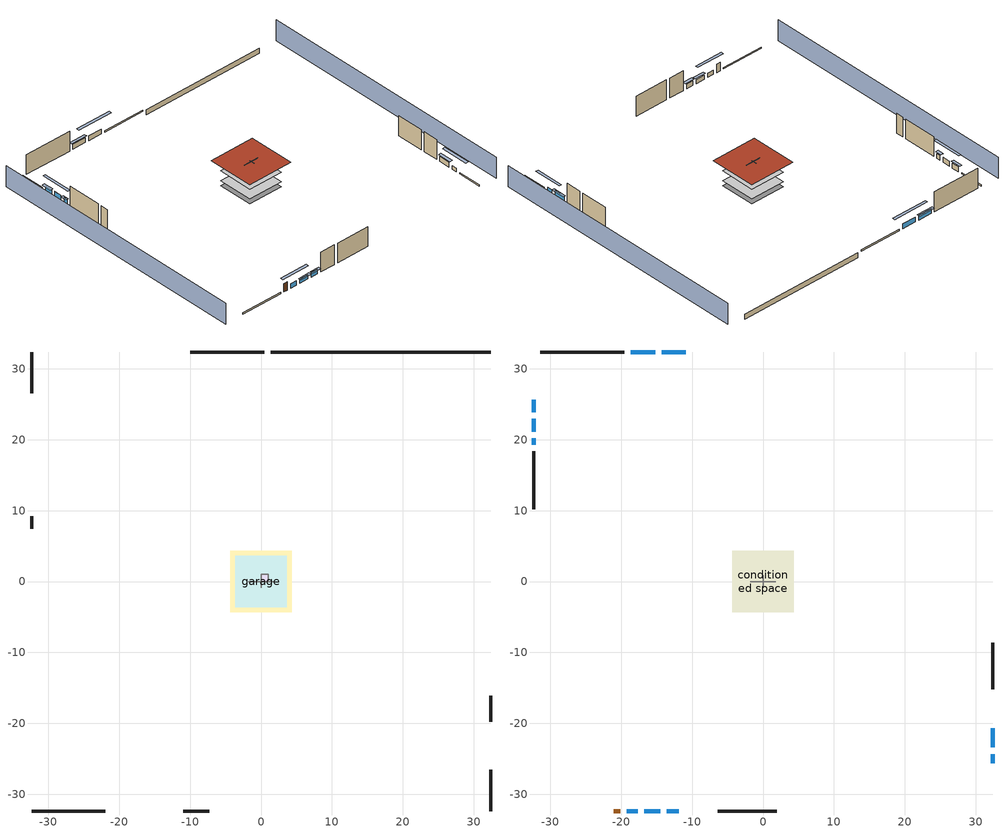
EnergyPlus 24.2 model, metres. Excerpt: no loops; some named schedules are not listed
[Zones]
central ac and furnace airloop ret air zone
 floor adiabatic (AdiabaticConst): 0,0 0,1 1,1 1,0 z0
 wall adiabatic (AdiabaticConst): 0,1 0,0 1,0 1,1 0,1 z0:1
 ceiling adiabatic (AdiabaticConst): 1,0 1,1 0,1 0,0 z1
crawlspace - vented
 floor foundation (Slab2 construction): -4.31,-4.31 -4.31,4.31 4.31,4.31 4.31,-4.31 z-0.91
 wall outside (RimJoist1 construction): 0.42,32.38 -9.97,32.38 z0.3:0.61
 wall outside (RimJoist2 construction): 32.38,-32.38 32.38,-26.59 z0.3:0.61
 wall outside (RimJoist3 construction): -32.38,-32.38 -21.99,-32.38 z0.3:0.61
 wall outside (RimJoist4 construction): -32.38,32.38 -32.38,26.59 z0.3:0.61
 wall foundation (FoundationWall1 construction): 32.38,32.38 1.35,32.38 z-0.91:0.3
garage
 floor foundation (Slab1 construction): -3.66,-3.66 -3.66,3.66 3.66,3.66 3.66,-3.66 z0
 wall outside (Wall1 construction): 32.38,-19.81 32.38,-16.15 z0.3:5.18
 wall outside (Wall2 construction): -10.95,-32.38 -7.3,-32.38 z0.3:5.18
 wall outside (Wall9 construction): -32.38,9.24 -32.38,7.41 z0.3:5.18
 wall to conditioned space (Wall5 construction Reversed): 1.83,0 -1.83,0 z0.3:5.18
 wall to conditioned space (Wall6 construction Reversed): 0,0.91 0,-0.91 z0.3:5.18
conditioned space
 floor to crawlspace - vented (Floor1 construction): -4.31,-4.31 -4.31,4.31 4.31,4.31 4.31,-4.31 z0.3
 floor to garage (Floor2 construction): -3.66,-3.66 -3.66,3.66 3.66,3.66 3.66,-3.66 z0.3
 floor adiabatic (AdiabaticFloorConstruction): -4.31,-4.31 -4.31,4.31 4.31,4.31 4.31,-4.31 z2.74
 wall outside (AdiabaticWallConstruction 1): -21.06,-32.38 -20.14,-32.38 z0.3:2.34
 wall outside (AdiabaticWallConstruction): -10.9,32.38 -14.31,32.38 / -15.24,32.38 -18.65,32.38 z0.3:1.46; -32.38,25.66 -32.38,23.86 / 32.38,-23.42 32.38,-20.74 / -32.38,22.93 -32.38,21.13 z0.3:1.52; 32.38,-25.66 32.38,-24.34 z0.3:1.16; -19.22,-32.38 -17.68,-32.38 z0.3:1.34; -16.75,-32.38 -14.51,-32.38 z0.3:1.31; -13.58,-32.38 -11.88,-32.38 z0.3:1.43; -32.38,20.21 -32.38,19.31 z0.3:1.49
 wall outside (Wall3 construction): -19.57,32.38 -31.45,32.38 z0.3:5.18
 wall outside (Wall4 construction): 32.38,-15.22 32.38,-8.63 z0.3:5.18
 wall outside (Wall7 construction): -6.37,-32.38 1.91,-32.38 z0.3:5.18
 wall outside (Wall8 construction): -32.38,18.38 -32.38,10.17 z0.3:5.18
 window (WindowConstruction): -10.9,32.38 -14.31,32.38 z0.3:1.46
 window (WindowConstruction 9): -32.38,25.66 -32.38,23.86 z0.3:1.52
 window (WindowConstruction 1): -15.24,32.38 -18.65,32.38 z0.3:1.46
 window (WindowConstruction 2): 32.38,-25.66 32.38,-24.34 z0.3:1.16
 window (WindowConstruction 3): 32.38,-23.42 32.38,-20.74 z0.3:1.52
 window (WindowConstruction 4): -19.22,-32.38 -17.68,-32.38 z0.3:1.34
 window (WindowConstruction 5): -16.75,-32.38 -14.51,-32.38 z0.3:1.31
 window (WindowConstruction 6): -13.58,-32.38 -11.88,-32.38 z0.3:1.43
 window (WindowConstruction 7): -32.38,22.93 -32.38,21.14 z0.3:1.52
 window (WindowConstruction 8): -32.38,20.21 -32.38,19.31 z0.3:1.49
 door (Door): -21.06,-32.38 -20.14,-32.38 z0.3:2.34
 ceiling adiabatic (AdiabaticFloorConstruction): 4.31,-4.31 4.31,4.31 -4.31,4.31 -4.31,-4.31 z2.74
 roof outside (Roof1 construction): -5.66,5.66 -5.66,-5.66 5.66,-5.66 5.66,5.66 z5.18
shading: -36.95,32.38 -36.95,-32.38 / 36.95,-32.38 36.95,32.38 z0:5.18; -17.05,32.38 -8.16,32.38 -8.16,32.99 -17.05,32.99 z4.21; -32.38,23.56 -32.38,25.97 -32.99,25.97 -32.99,23.56 z1.83; -18.95,32.38 -14.93,32.38 -14.93,32.99 -18.95,32.99 z1.77; 32.38,-21.6 32.38,-28.4 32.99,-28.4 32.99,-21.6 z3.9; 32.38,-20.44 32.38,-23.72 32.99,-23.72 32.99,-20.44 z1.83; -14.94,-32.38 -21.96,-32.38 -21.96,-32.99 -14.94,-32.99 z4.08; -14.2,-32.38 -17.06,-32.38 -17.06,-32.99 -14.2,-32.99 z1.62; -11.58,-32.38 -13.89,-32.38 -13.89,-32.99 -11.58,-32.99 z1.74; -32.38,18.39 -32.38,25.68 -32.99,25.68 -32.99,18.39 z4.27; -32.38,19 -32.38,20.51 -32.99,20.51 -32.99,19 z1.8
[Building]
Building 1: Terrain=Suburbs
[Site:Location]
Portland Intl Arpt_OR: Latitude {deg}=45.59; Longitude {deg}=-122.6; Time Zone {hr}=-8; Elevation {m}=33; Keep Site Location Information=Yes
[Site:GroundTemperature:Shallow]
10.2558, 8.96328, 8.85977, 9.47314, 11.9355, 14.3863, 16.5111, 17.8571, 17.9714, 16.8767, 14.8061, 12.4304
[Site:WaterMainsTemperature]
Calculation Method=Schedule; Temperature Schedule=mains temperature schedule
[Material] Roughness=Rough; Thermal Absorptance=0.9
Name | Thickness {m} | Conductivity {W/m-K} | Density {kg/m3} | Specific Heat {J/kg-K} | Solar Absorptance | Visible Absorptance
asphalt or fiberglass shingles | 0.00635 | 0.162714 | 1121.4 | 1465.45 | 0.85 | 0.85
concrete 4.0 in. | 0.1016 | 1.803125 | 2242.8 | 837.4 | 0.7 | 0.7
concrete 8.0 in. | 0.2032 | 1.803125 | 2242.8 | 837.4 | 0.7 | 0.7
door material | 0.04445 | 0.0612267 | 512.64 | 1214.23 | 0.7 | 0.7
floor covering | 0.0127 | 0.0433444 | 54.468 | 1339.84 | 0.6 | 0.6
floor rigid ins; wall rigid ins | 0.512978 | 0.029427 | 32.04 | 1214.23 | 0.7 | 0.7
floor stud and cavity | 0.1397 | 0.923637 | 92.3553 | 1139.71 | 0.7 | 0.7
floor stud and cavity 1 | 0.1397 | 1.75129 | 37.0049 | 1207.88 | 0.7 | 0.7
furniture material conditioned space 1; furniture material garage 1 | 0.1524 | 0.115458 | 640.8 | 1214.23 | 0.6 | 0.6
gypsum board | 0.0127 | 0.160291 | 801 | 837.4 | 0.6 | 0.6
osb sheathing 0.5 in.; osb sheathing 0.5 in. 1; osb sheathing 0.5 in. 2 | 0.0127 | 0.115458 | 512.64 | 1214.23 | 0.7 | 0.7
osb sheathing 0.75 in. | 0.01905 | 0.115458 | 512.64 | 1214.23 | 0.7 | 0.7
rim joist stud and cavity | 0.0508 | 0.178688 | 50.32683 | 1063.81 | 0.6 | 0.6
roof rigid ins | 0.051816 | 0.029427 | 32.04 | 1214.23 | 0.7 | 0.7
roof stud and cavity | 0.2032 | 0.133729 | 78.34581 | 1123.46 | 0.7 | 0.7
soil 0.5 in. | 0.0127 | 1.3848 | 1842.3 | 418.7 | 0.7 | 0.7
wall stud and cavity | 0.1397 | 0.727959 | 139.0536 | 1170.24 | 0.6 | 0.6
wall stud and cavity 1 | 0.1397 | 0.550994 | 139.0536 | 1170.24 | 0.7 | 0.7
wall stud and cavity 2 | 0.1397 | 0.335416 | 139.0536 | 1170.24 | 0.7 | 0.7
wall stud and cavity 3 | 0.0889 | 0.380278 | 52.3479 | 1209.89 | 0.7 | 0.7
wall stud and cavity 4 | 0.0889 | 0.391764 | 83.0341 | 1211.67 | 0.7 | 0.7
wood siding | 0.0254 | 0.102417 | 544.68 | 1172.36 | 0.85 | 0.85
wood siding 1; wood siding 2 | 0.0254 | 0.102417 | 544.68 | 1172.36 | 0.7 | 0.7
[Material:NoMass]
Adiabatic: Roughness=Rough; Thermal Resistance {m2-K/W}=176.1; Thermal Absorptance=0.9; Solar Absorptance=0.7; Visible Absorptance=0.7
[WindowMaterial:SimpleGlazingSystem]
WindowMaterial: U-Factor {W/m2-K}=2.15764; Solar Heat Gain Coefficient=0.44
[Construction]
AdiabaticConst: Adiabatic
AdiabaticFloorConstruction: floor stud and cavity 1, floor rigid ins, osb sheathing 0.75 in., floor covering
AdiabaticWallConstruction: wood siding 1, wall rigid ins, wall stud and cavity 3, gypsum board
AdiabaticWallConstruction 1: wood siding 2, wall rigid ins, wall stud and cavity 3, gypsum board
Door: door material
Floor1 construction; Floor2 construction: floor stud and cavity, osb sheathing 0.75 in., floor covering
FoundationWall1 construction: concrete 8.0 in.
furniture construction conditioned space 1: furniture material conditioned space 1
furniture construction garage 1: furniture material garage 1
PartitionWallConstruction: gypsum board, wall stud and cavity 4, gypsum board
RimJoist1 construction; RimJoist2 construction; RimJoist3 construction; RimJoist4 construction: wood siding, rim joist stud and cavity
Roof1 construction: asphalt or fiberglass shingles, roof rigid ins, osb sheathing 0.75 in., roof stud and cavity, gypsum board
Slab1 construction: concrete 4.0 in.
Slab2 construction: soil 0.5 in.
Wall1 construction; Wall2 construction: wood siding, osb sheathing 0.5 in., wall stud and cavity
Wall3 construction; Wall4 construction: wood siding, osb sheathing 0.5 in., wall stud and cavity 1, gypsum board
Wall5 construction Reversed: gypsum board, wall stud and cavity 2, osb sheathing 0.5 in. 1
Wall6 construction Reversed: gypsum board, wall stud and cavity 2, osb sheathing 0.5 in. 2
Wall7 construction; Wall8 construction: wood siding, osb sheathing 0.5 in. 2, wall stud and cavity 1, gypsum board
Wall9 construction: wood siding, osb sheathing 0.5 in. 2, wall stud and cavity
WindowConstruction; WindowConstruction 1; WindowConstruction 2; WindowConstruction 3; WindowConstruction 4; WindowConstruction 5; WindowConstruction 6; WindowConstruction 7; WindowConstruction 8; WindowConstruction 9: WindowMaterial
[Zone] Multiplier=1
Name | Volume {m3} | Part of Total Floor Area
central ac and furnace airloop ret air zone | 1 | No
conditioned space | 493.619 | Yes
crawlspace - vented | 90.7838 | Yes
garage | 130.484 | Yes
[Space]
Name | Zone | Space Type | Volume {m3}
central ac and furnace airloop ret air space | central ac and furnace airloop ret air zone | Plenum Space Type
conditioned space 1 | conditioned space |  | 493.619
crawlspace - vented 1 | crawlspace - vented |  | 90.7838
garage 1 | garage |  | 130.484
[SpaceList]
Plenum Space Type: central ac and furnace airloop ret air space
[OtherEquipment] Design Level Calculation Method=EquipmentLevel
Name | Fuel Type | Zone or ZoneList or Space or SpaceList | Schedule | Design Level {W} | Fraction Latent | Fraction Radiant | Fraction Lost
central ac and furnace airloop_0 RetCondToRP; central ac and furnace airloop_0 RetSensLkToRP | None | central ac and furnace airloop ret air space | Always On Discrete | 0 | 0 | 0 | 0
central ac and furnace airloop_0 RetLatLkToRP | None | central ac and furnace airloop ret air space | Always On Discrete | 0 | 1 | 0 | 0
central ac and furnace airloop_0 SupCondToLv; central ac and furnace airloop_0 SupSensLkToCond; mech vent house fan sensible load | None | conditioned space 1 | Always On Discrete | 0 | 0 | 0 | 0
central ac and furnace airloop_0 SupLatLkToCond; mech vent house fan latent load | None | conditioned space 1 | Always On Discrete | 0 | 1 | 0 | 0
clothes dryer 1 | NaturalGas | conditioned space 1 | clothes_dryer | 8382.34 | 0.015 | 0.081 | 0.85
cooking range 1 | Electricity | conditioned space 1 | cooking_range | 0 | 0.08 | 0.432 | 0.2
general water use latent | None | conditioned space 1 | general water use schedule | 136.464 | 1 | 0 | 0
general water use sensible | None | conditioned space 1 | general water use schedule | -134.491 | 0 | 0.6 | 0
central ac and furnace airloop_0 RetCondToDZ; central ac and furnace airloop_0 SupCondToDZ; central ac and furnace airloop_0 SupSensLkToDZ | None | crawlspace - vented 1 | Always On Discrete | 0 | 0 | 0 | 0
central ac and furnace airloop_0 SupLatLkToDZ | None | crawlspace - vented 1 | Always On Discrete | 0 | 1 | 0 | 0
water heater energy adjustment1 | Electricity | garage 1 | Always On Discrete | 0.01 | 0 | 0 | 1
water heater lat | None | garage 1 | Always On Discrete | 0 | 1 | 0 | 0
water heater sens | None | garage 1 | Always On Discrete | 0 | 0 | 0 | 0
[SurfaceProperty:IncidentSolarMultiplier] Incident Solar Multiplier=1; Incident Solar Multiplier Schedule=trans schedule winter=0.85 summer=0.7
Window1; Window10; Window2; Window3; Window4; Window5; Window6; Window7; Window8; Window9
[InternalMass]
Name | Construction | Zone or ZoneList | Space or SpaceList | Surface Area {m2}
furniture mass conditioned space 1 | furniture construction conditioned space 1 | conditioned space | conditioned space 1 | 80.97429
partition wall mass | PartitionWallConstruction | conditioned space | conditioned space 1 | 202.436
furniture mass garage 1 | furniture construction garage 1 | garage | garage 1 | 5.35122
[Lights] Design Level Calculation Method=LightingLevel; Return Air Fraction=0; Fraction Radiant=0.6; Fraction Visible=0.2; Fraction Replaceable=1
Name | Zone or ZoneList or Space or SpaceList | Schedule | Lighting Level {W}
interior lighting | conditioned space 1 | lighting_interior | 371.911
garage lighting | garage 1 | lighting_garage | 12.3228
[People]
occupants: Zone or ZoneList or Space or SpaceList=conditioned space 1; Number of People Schedule=occupants; Number of People Calculation Method=People; Number of People=7; Fraction Radiant=0.314171; Sensible Heat Fraction=0.56303; Activity Level Schedule=occupants activity schedule; Carbon Dioxide Generation Rate {m3/s-W}=0; Enable ASHRAE 55 Comfort Warnings=No; Mean Radiant Temperature Calculation Type=EnclosureAveraged
[ElectricEquipment] Design Level Calculation Method=EquipmentLevel
Name | Zone or ZoneList or Space or SpaceList | Schedule | Design Level {W} | Fraction Latent | Fraction Radiant | Fraction Lost
ceiling fan | conditioned space 1 | ceiling_fan | 18.2079 | 0 | 0.558 | 0
clothes dryer | conditioned space 1 | clothes_dryer | 630.955 | 0.015 | 0.081 | 0.85
clothes washer | conditioned space 1 | clothes_washer | 313.921 | 0.03 | 0.162 | 0.7
cooking range | conditioned space 1 | cooking_range | 1293.55 | 0.08 | 0.432 | 0.2
dishwasher | conditioned space 1 | dishwasher | 407.118 | 0.3 | 0.18 | 0.4
fridge | conditioned space 1 | fridge schedule | 51.9007 | 0 | 0.6 | 0
mech vent bath fan 0 | conditioned space 1 | mech vent bath fan 0 schedule | 30 | 0 | 0 | 1
mech vent house fan | conditioned space 1 | mech vent house fan schedule | 0 | 0 | 0 | 1
mech vent house fan cfis | conditioned space 1 | mech vent house fan cfis schedule | 0 | 0 | 0 | 0
mech vent range fan 0 | conditioned space 1 | mech vent range fan 0 schedule | 30 | 0 | 0 | 1
misc plug loads | conditioned space 1 | plug_loads_other | 1120.74 | 0.021 | 0.558 | 0.049
misc tv | conditioned space 1 | plug_loads_tv | 1420.07 | 0 | 0.6 | 0
whole house fan | conditioned space 1 | Always On Discrete | 0 | 0 | 0 | 1
freezer | garage 1 | freezer schedule | 194.914 | 0 | 0.6 | 0
fridge 1 | garage 1 | fridge schedule 1 | 80.4475 | 0 | 0.6 | 0
[ZoneInfiltration:DesignFlowRate] Schedule=Always On Discrete
Name | Zone or ZoneList or Space or SpaceList | Design Flow Rate Calculation Method | Design Flow Rate {m3/s} | Air Changes per Hour {1/hr} | Constant Term Coefficient | Temperature Term Coefficient | Velocity Term Coefficient | Velocity Squared Term Coefficient
infil flow; natural vent flow; whole house fan flow | conditioned space 1 | Flow/Zone | 0
crawlspace_vented 1 duct leakage imbalance infil flow | crawlspace - vented 1 | Flow/Zone | 0
infil crawlspace - vented 1 | crawlspace - vented 1 | AirChanges/Hour |  | 2.6013 | 1 | 0 | 0 | 0
[ZoneMixing] Schedule=Always On Continuous; Design Flow Rate Calculation Method=Flow/Zone; Design Flow Rate {m3/s}=0
Name | Zone or Space | Source Zone or Space
central ac and furnace airloop_0 ZoneMixDZToCond mix | conditioned space | crawlspace - vented
central ac and furnace airloop_0 ZoneMixCondToDZ mix | crawlspace - vented | conditioned space
[SurfaceProperty:ExposedFoundationPerimeter] Exposed Perimeter Calculation Method=TotalExposedPerimeter
Name | Total Exposed Perimeter {m}
Slab2 | 31.02864
Slab1 | 18.288
[ZoneInfiltration:EffectiveLeakageArea]
infil garage 1: Zone or Space=garage 1; Schedule=Always On Discrete; Effective Air Leakage Area {cm2}=679.592; Stack Coefficient=0.000129147; Wind Coefficient=4.64657e-05
[AvailabilityManager:Scheduled]
central ac and furnace airloop Availability Manager: Schedule=Always On Discrete
[AirLoopHVAC:ReturnPlenum]
Air Loop HVAC Return Plenum 1: Zone=central ac and furnace airloop ret air zone
[WaterUse:Equipment]
dishwasher: Peak Flow Rate {m3/s}=5.37176e-06; Flow Rate Fraction Schedule=hot_water_dishwasher
[Foundation:Kiva] Wall Depth Below Slab {m}=0.2032
Name | Initial Indoor Air Temperature {C} | Wall Height Above Grade {m}
Foundation Kiva 1 | 13.4258 | 0.1016
Foundation Kiva 2 | 8.36103 | 0.3048
[Foundation:Kiva:Settings]
Soil Conductivity {W/m-K}=1.3848; Soil Density {kg/m3}=1842.3; Soil Specific Heat {J/kg-K}=418.7; Ground Solar Absorptivity=0.9; Ground Thermal Absorptivity=0.9; Ground Surface Roughness {m}=0.03; Far-Field Width {m}=40; Deep-Ground Boundary Condition=ZeroFlux; Deep-Ground Depth {m}=40; Minimum Cell Dimension {m}=0.2; Maximum Cell Growth Coefficient=3; Simulation Timestep=Timestep
[Exterior:Lights]
exterior lighting: Schedule=exterior lighting schedule; Design Level {W}=12.0218
[EnergyManagementSystem:GlobalVariable]
central_ac_and_furnace_airloop_0_DuctImbalLkExhFanEquivCond
central_ac_and_furnace_airloop_0_DuctImbalLkExhFanEquivDZ
central_ac_and_furnace_airloop_0_DuctImbalLkSupFanEquivCond
central_ac_and_furnace_airloop_0_DuctImbalLkSupFanEquivDZ
central_ac_and_furnace_airloop_0_DZ_T
central_ac_and_furnace_airloop_0_DZ_W
central_ac_and_furnace_airloop_0_RetCondToDZ
central_ac_and_furnace_airloop_0_RetCondToRP
central_ac_and_furnace_airloop_0_RetLatLkToRP
central_ac_and_furnace_airloop_0_RetSensLkToRP
central_ac_and_furnace_airloop_0_SupCondToDZ
central_ac_and_furnace_airloop_0_SupCondToLv
central_ac_and_furnace_airloop_0_SupLatLkToCond
central_ac_and_furnace_airloop_0_SupLatLkToDZ
central_ac_and_furnace_airloop_0_SupSensLkToCond
central_ac_and_furnace_airloop_0_SupSensLkToDZ
central_ac_and_furnace_airloop_0_ZoneMixCondToDZ
central_ac_and_furnace_airloop_0_ZoneMixDZToCond
central_ac_and_furnace_airloop_AH_MFR
central_ac_and_furnace_airloop_AH_Tout
central_ac_and_furnace_airloop_AH_VFR
central_ac_and_furnace_airloop_AH_Wout
central_ac_and_furnace_airloop_Fan_RTF
central_ac_and_furnace_airloop_RA_T
central_ac_and_furnace_airloop_Ra_W
infil_program_Qfan
infil_program_Qinf
natural_vent_program_Qnv
natural_vent_program_Qwhf
[EnergyManagementSystem:Sensor]
Name | Output:Variable or Output:Meter Index Key | Output:Variable or Output:Meter
airflow_gain | infil flow | Infiltration Sensible Heat Gain Energy
airflow_gain_1 | natural vent flow | Infiltration Sensible Heat Gain Energy
airflow_gain_2 | whole house fan flow | Infiltration Sensible Heat Gain Energy
airflow_loss | infil flow | Infiltration Sensible Heat Loss Energy
airflow_loss_1 | natural vent flow | Infiltration Sensible Heat Loss Energy
airflow_loss_2 | whole house fan flow | Infiltration Sensible Heat Loss Energy
central_ac_and_furnace_airloop_0_DZ_T_s | crawlspace - vented | Zone Air Temperature
central_ac_and_furnace_airloop_0_DZ_W_s | crawlspace - vented | Zone Mean Air Humidity Ratio
central_ac_and_furnace_airloop_AH_MFR_s | Node 6 | System Node Mass Flow Rate
central_ac_and_furnace_airloop_AH_Tout_s | Node 6 | System Node Temperature
central_ac_and_furnace_airloop_AH_VFR_s | Node 6 | System Node Current Density Volume Flow Rate
central_ac_and_furnace_airloop_AH_Wout_s | Node 6 | System Node Humidity Ratio
central_ac_and_furnace_airloop_RA_T_s | Node 9 | System Node Temperature
central_ac_and_furnace_airloop_Ra_W_s | Node 9 | System Node Humidity Ratio
clg_load_cond |  | Cooling:EnergyTransfer:Zone:CONDITIONED SPACE
clg_load_duct |  | Cooling:EnergyTransfer:Zone:CENTRAL AC AND FURNACE AIRLOOP RET AIR ZONE
clg_sp_s; clg_sp_s_1 | cooling setpoint | Schedule Value
clothes_dryer_exhaust_0_sch_s | clothes_dryer | Schedule Value
cool_season | cooling season schedule | Schedule Value
ducts_conv | central ac and furnace airloop_0 RetCondToRP | Other Equipment Convective Heating Energy
ducts_conv_1 | central ac and furnace airloop_0 RetLatLkToRP | Other Equipment Convective Heating Energy
ducts_conv_2 | central ac and furnace airloop_0 RetSensLkToRP | Other Equipment Convective Heating Energy
ducts_conv_3 | central ac and furnace airloop_0 SupCondToLv | Other Equipment Convective Heating Energy
ducts_conv_4 | central ac and furnace airloop_0 SupLatLkToCond | Other Equipment Convective Heating Energy
ducts_conv_5 | central ac and furnace airloop_0 SupSensLkToCond | Other Equipment Convective Heating Energy
ducts_rad | central ac and furnace airloop_0 RetCondToRP | Other Equipment Radiant Heating Energy
ducts_rad_1 | central ac and furnace airloop_0 RetLatLkToRP | Other Equipment Radiant Heating Energy
ducts_rad_2 | central ac and furnace airloop_0 RetSensLkToRP | Other Equipment Radiant Heating Energy
ducts_rad_3 | central ac and furnace airloop_0 SupCondToLv | Other Equipment Radiant Heating Energy
ducts_rad_4 | central ac and furnace airloop_0 SupLatLkToCond | Other Equipment Radiant Heating Energy
ducts_rad_5 | central ac and furnace airloop_0 SupSensLkToCond | Other Equipment Radiant Heating Energy
fridge_tin_s_1 | garage | Zone Mean Air Temperature
htg_load_cond |  | Heating:EnergyTransfer:Zone:CONDITIONED SPACE
htg_load_duct |  | Heating:EnergyTransfer:Zone:CENTRAL AC AND FURNACE AIRLOOP RET AIR ZONE
htg_sp_s; htg_sp_s_1 | heating setpoint | Schedule Value
ig_ee_conv | ceiling fan | Electric Equipment Convective Heating Energy
ig_ee_conv_1 | clothes dryer | Electric Equipment Convective Heating Energy
ig_ee_conv_3 | cooking range | Electric Equipment Convective Heating Energy
ig_ee_conv_4 | dishwasher | Electric Equipment Convective Heating Energy
ig_ee_conv_5 | fridge | Electric Equipment Convective Heating Energy
ig_ee_conv_6 | misc plug loads | Electric Equipment Convective Heating Energy
ig_ee_conv_7 | misc tv | Electric Equipment Convective Heating Energy
ig_ee_conv_8 | whole house fan | Electric Equipment Convective Heating Energy
ig_ee_rad | ceiling fan | Electric Equipment Radiant Heating Energy
ig_ee_rad_1 | clothes dryer | Electric Equipment Radiant Heating Energy
ig_ee_rad_3 | cooking range | Electric Equipment Radiant Heating Energy
ig_ee_rad_4 | dishwasher | Electric Equipment Radiant Heating Energy
ig_ee_rad_5 | fridge | Electric Equipment Radiant Heating Energy
ig_ee_rad_6 | misc plug loads | Electric Equipment Radiant Heating Energy
ig_ee_rad_7 | misc tv | Electric Equipment Radiant Heating Energy
ig_ee_rad_8 | whole house fan | Electric Equipment Radiant Heating Energy
ig_lgt_conv | interior lighting | Lights Convective Heating Energy
ig_lgt_rad | interior lighting | Lights Radiant Heating Energy
ig_lgt_vis | interior lighting | Lights Visible Radiation Heating Energy
ig_oe_conv | clothes dryer 1 | Other Equipment Convective Heating Energy
ig_oe_conv_1 | cooking range 1 | Other Equipment Convective Heating Energy
ig_oe_conv_2 | general water use latent | Other Equipment Convective Heating Energy
ig_oe_conv_3 | general water use sensible | Other Equipment Convective Heating Energy
ig_oe_rad | clothes dryer 1 | Other Equipment Radiant Heating Energy
ig_oe_rad_1 | cooking range 1 | Other Equipment Radiant Heating Energy
ig_oe_rad_2 | general water use latent | Other Equipment Radiant Heating Energy
ig_oe_rad_3 | general water use sensible | Other Equipment Radiant Heating Energy
ig_ppl_conv | occupants | People Convective Heating Energy
ig_ppl_rad | occupants | People Radiant Heating Energy
im_conv | furniture mass conditioned space 1 | Surface Inside Face Convection Heat Gain Energy
im_conv_1 | partition wall mass | Surface Inside Face Convection Heat Gain Energy
im_ig | furniture mass conditioned space 1 | Surface Inside Face Internal Gains Radiation Heat Gain Energy
im_ig_1 | partition wall mass | Surface Inside Face Internal Gains Radiation Heat Gain Energy
im_lgt | furniture mass conditioned space 1 | Surface Inside Face Lights Radiation Heat Gain Energy
im_lgt_1 | partition wall mass | Surface Inside Face Lights Radiation Heat Gain Energy
im_sol | furniture mass conditioned space 1 | Surface Inside Face Solar Radiation Heat Gain Energy
im_sol_1 | partition wall mass | Surface Inside Face Solar Radiation Heat Gain Energy
im_surf | furniture mass conditioned space 1 | Surface Inside Face Net Surface Thermal Radiation Heat Gain Energy
im_surf_1 | partition wall mass | Surface Inside Face Net Surface Thermal Radiation Heat Gain Energy
mech_vent_bath_fan_0_sch_s | mech vent bath fan 0 schedule | Schedule Value
mech_vent_range_fan_0_sch_s | mech vent range fan 0 schedule | Schedule Value
mv_conv | mech vent bath fan 0 | Electric Equipment Convective Heating Energy
